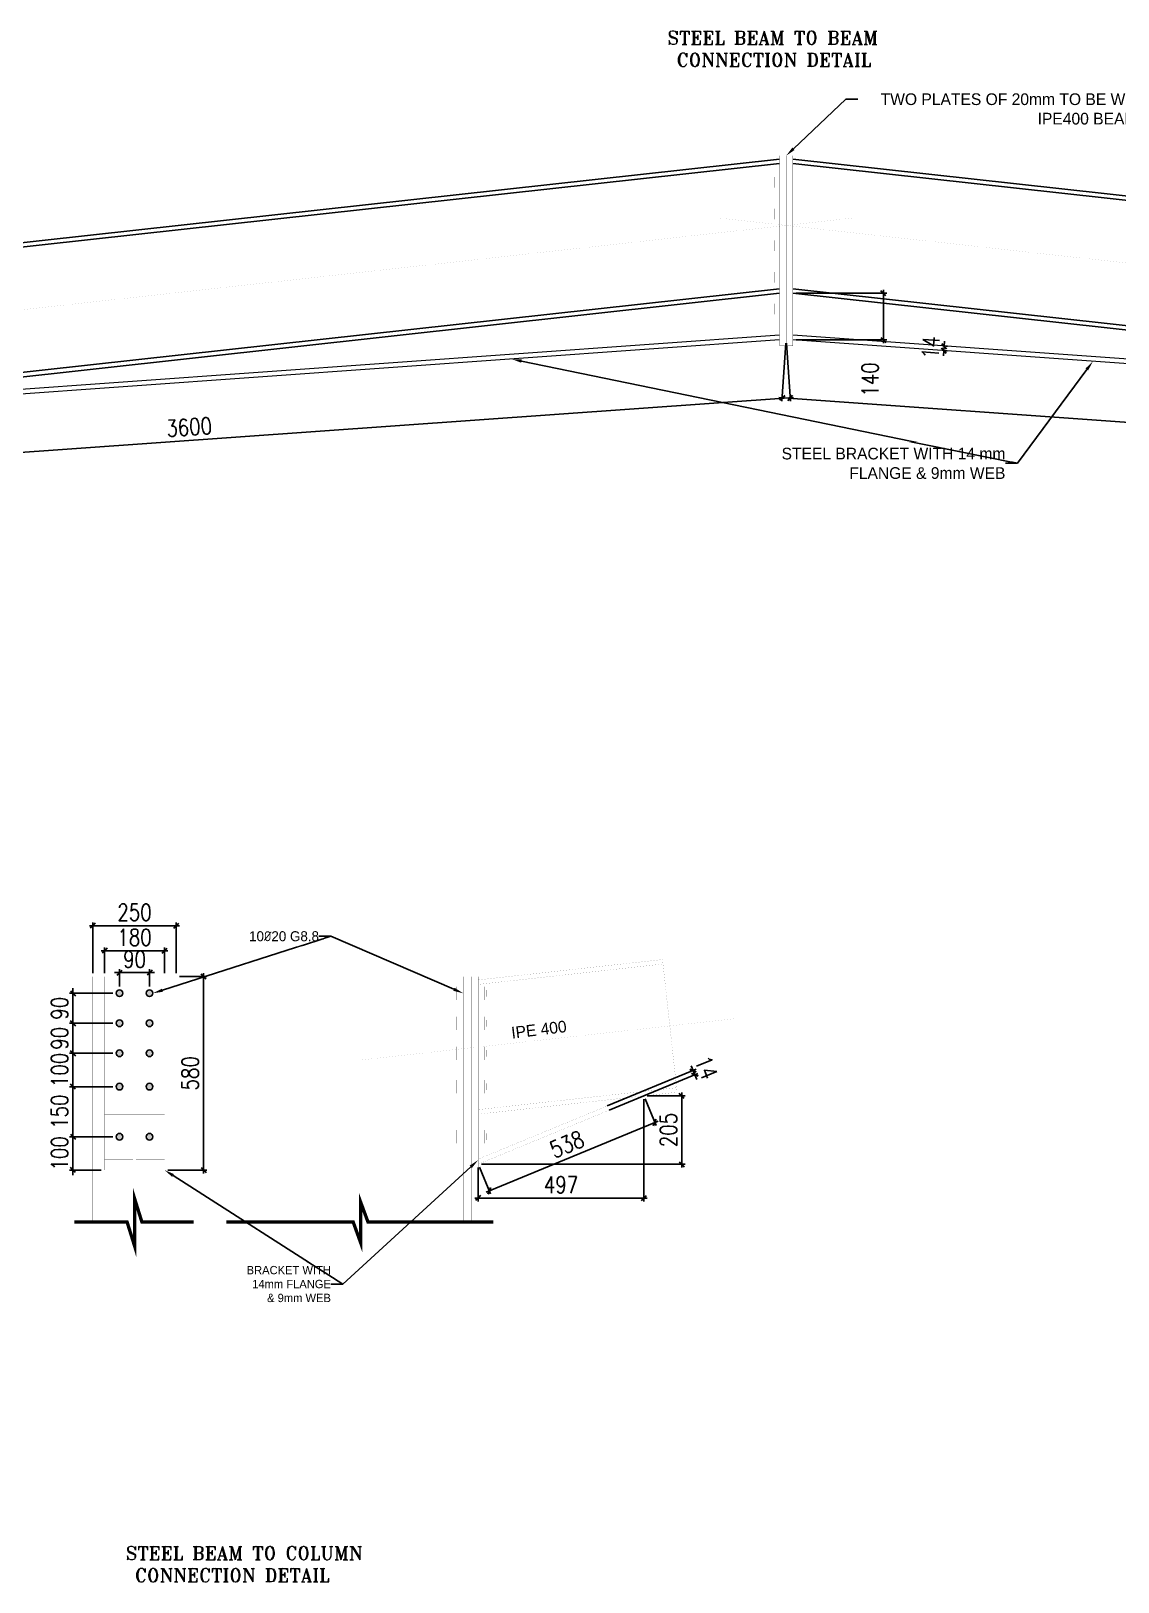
# Model space of a CAD drawing. Header units: millimetres. Extents: x -388065 to 2372687422, y -192755 to 667797.
# Drawn here: x 42857 to 46115, y -21216 to -16566 of the extents above; entities that cross this region are included whole.
import ezdxf
from ezdxf import colors
from ezdxf.entities.mleader import LeaderData, LeaderLine
from ezdxf.enums import TextEntityAlignment as Align
from ezdxf.math import Vec2, Vec3

# ---------------------------------------------------------------- set-up
doc = ezdxf.new("R2010")
doc.units = ezdxf.units.MM
doc.linetypes.add('DASHDOTED', pattern=[110, 50, -25, 10, -25])
for name, color, linetype, lineweight in [('A-FLOR', 192, 'Continuous', 9), ('BEAMS', 6, 'Continuous', 30), ('STR-STEEL_IN_SEC', 6, 'Continuous', 15), ('TEXT', 7, 'Continuous', 13)]:
    doc.layers.add(name, color=color, linetype=linetype, lineweight=lineweight)
doc.styles.add('DIM', font='ROMANS.SHX', dxfattribs={"width": 0.8})
doc.styles.add('ROMANT', font='romant.shx')
doc.dimstyles.new('D100-1-20', dxfattribs={"dimtxt": 50, "dimasz": 15, "dimexe": 10, "dimexo": 10, "dimgap": 15, "dimtad": 1, "dimdec": 0, "dimzin": 13, "dimdsep": 46, "dimtxsty": 'DIM', "dimblk1": 'OBLIQUE', "dimblk2": 'OBLIQUE', "dimsah": 1, "dimcen": 0, "dimdle": 10, "dimclrd": 8, "dimclre": 8, "dimclrt": 6, "dimadec": 0, "dimazin": 0, "dimtfac": 1, "dimtdec": 0, "dimtix": 1, "dimtmove": 2, "dimatfit": 3, "dimldrblk": 'OBLIQUE', "dimfxl": 1, "dimtolj": 1, "dimtzin": 13, "dimarcsym": 0})

# ---------------------------------------------------------------- blocks, each defined once
blk = doc.blocks.new('_OBLIQUE')
at = {"color": 0, "linetype": 'ByBlock'}
blk.add_line((-0.5, -0.5), (0.5, 0.5), dxfattribs=at)
blk = doc.blocks.new('*D401')
at = {"layer": 'BEAMS', "color": 8, "lineweight": -2, "transparency": 16777216}
for p, q in [((45121.2, -17502.4), (45133.5, -17675.9)), ((41524.5, -17921.7), (45142.8, -17665.2)), ((41522.9, -17757.5), (41535.2, -17930.9))]:
    blk.add_line(p, q, dxfattribs=at)
at = {"layer": 'Defpoints', "color": 0, "transparency": 16777216}
for p in [(45120.5, -17492.5), (45132.8, -17665.9), (41522.2, -17747.5)]:
    blk.add_point(p, dxfattribs=at)
at = {"layer": 'BEAMS', "color": 8, "lineweight": -2, "transparency": 16777216, "xscale": 15, "yscale": 15, "zscale": 15}
for p, rotation in [((45132.8, -17665.9), 4.054326710706873), ((41534.5, -17920.9), 184.0543267107069)]:
    blk.add_blockref('_OBLIQUE', p, dxfattribs=dict(at, rotation=rotation))
at = {"layer": 'BEAMS', "color": 6, "transparency": 16777216, "insert": (43330.8, -17753.5), "char_height": 50, "attachment_point": 5, "rotation": 4.0543, "style": 'DIM'}
blk.add_mtext('\\A1;3600', dxfattribs=at)
blk = doc.blocks.new('*D402')
at = {"layer": 'BEAMS', "color": 8, "lineweight": -2, "transparency": 16777216}
for p, q in [((45119.8, -17502.4), (45107.5, -17675.9)), ((48716.4, -17921.7), (45098.2, -17665.2)), ((48718, -17757.5), (48705.7, -17930.9))]:
    blk.add_line(p, q, dxfattribs=at)
at = {"layer": 'Defpoints', "color": 0, "transparency": 16777216}
for p in [(45120.5, -17492.5), (45108.2, -17665.9), (48718.7, -17747.5)]:
    blk.add_point(p, dxfattribs=at)
at = {"layer": 'BEAMS', "color": 8, "lineweight": -2, "transparency": 16777216, "xscale": 15, "yscale": 15, "zscale": 15}
for p, rotation in [((45108.2, -17665.9), 175.9456732893496), ((48706.5, -17920.9), 355.9456732893496)]:
    blk.add_blockref('_OBLIQUE', p, dxfattribs=dict(at, rotation=rotation))
at = {"layer": 'BEAMS', "color": 6, "transparency": 16777216, "insert": (46910.2, -17753.5), "char_height": 50, "attachment_point": 5, "rotation": 355.9457, "style": 'DIM'}
blk.add_mtext('\\A1;3600', dxfattribs=at)
blk = doc.blocks.new('*D436')
at = {"layer": 'BEAMS', "color": 8, "lineweight": -2, "transparency": 16777216}
for p, q in [((44698, -19767.6), (44730.9, -19847.3)), ((44220.9, -20046.8), (44736.3, -19834.3)), ((44201.1, -19972.4), (44233.9, -20052.2))]:
    blk.add_line(p, q, dxfattribs=at)
at = {"layer": 'Defpoints', "color": 0, "transparency": 16777216}
for p in [(44694.2, -19758.3), (44727.1, -19838.1), (44197.2, -19963.2)]:
    blk.add_point(p, dxfattribs=at)
at = {"layer": 'BEAMS', "color": 8, "lineweight": -2, "transparency": 16777216, "xscale": 15, "yscale": 15, "zscale": 15}
for p, rotation in [((44727.1, -19838.1), 22.40261973342093), ((44230.1, -20042.9), 202.4026197334209)]:
    blk.add_blockref('_OBLIQUE', p, dxfattribs=dict(at, rotation=rotation))
at = {"layer": 'BEAMS', "color": 6, "transparency": 16777216, "insert": (44463.4, -19903.5), "char_height": 50, "attachment_point": 5, "rotation": 22.4026, "style": 'DIM'}
blk.add_mtext('\\A1;538', dxfattribs=at)
blk = doc.blocks.new('*D437')
at = {"layer": 'BEAMS', "color": 8, "lineweight": -2, "transparency": 16777216}
for p, q in [((44584.1, -19788.6), (44850.5, -19678.7)), ((44589.4, -19801.5), (44855.9, -19691.7)), ((44841.3, -19682.6), (44835.6, -19668.7)), ((44846.6, -19695.5), (44841.3, -19682.6)), ((44846.6, -19695.5), (44852.4, -19709.4))]:
    blk.add_line(p, q, dxfattribs=at)
at = {"layer": 'Defpoints', "color": 0, "transparency": 16777216}
for p in [(44841.3, -19682.6), (44574.9, -19792.4), (44580.2, -19805.3)]:
    blk.add_point(p, dxfattribs=at)
at = {"layer": 'BEAMS', "color": 8, "lineweight": -2, "transparency": 16777216, "xscale": 15, "yscale": 15, "zscale": 15}
for p, rotation in [((44841.3, -19682.6), 292.402619733421), ((44846.6, -19695.5), 112.402619733421)]:
    blk.add_blockref('_OBLIQUE', p, dxfattribs=dict(at, rotation=rotation))
at = {"layer": 'BEAMS', "color": 6, "transparency": 16777216, "insert": (44881, -19673.8), "char_height": 50, "attachment_point": 5, "rotation": 292.4026, "style": 'DIM'}
blk.add_mtext('\\A1;14', dxfattribs=at)
blk = doc.blocks.new('*D438')
at = {"layer": 'BEAMS', "color": 8, "lineweight": -2, "transparency": 16777216}
for p, q in [((43102.2, -19450.8), (42972.7, -19450.8)), ((42982.7, -19450.8), (42982.7, -19435.8)), ((42982.7, -19450.8), (42982.7, -19540.8)), ((43102.2, -19540.8), (42972.7, -19540.8)), ((42982.7, -19540.8), (42982.7, -19555.8))]:
    blk.add_line(p, q, dxfattribs=at)
at = {"layer": 'Defpoints', "color": 0, "transparency": 16777216}
for p in [(43112.2, -19450.8), (42982.7, -19540.8), (43112.2, -19540.8)]:
    blk.add_point(p, dxfattribs=at)
at = {"layer": 'BEAMS', "color": 8, "lineweight": -2, "transparency": 16777216, "xscale": 15, "yscale": 15, "zscale": 15}
for p, rotation in [((42982.7, -19450.8), 270), ((42982.7, -19540.8), 90)]:
    blk.add_blockref('_OBLIQUE', p, dxfattribs=dict(at, rotation=rotation))
at = {"layer": 'BEAMS', "color": 6, "transparency": 16777216, "insert": (42942.7, -19495.8), "char_height": 50, "attachment_point": 5, "rotation": 90, "style": 'DIM'}
blk.add_mtext('\\A1;90', dxfattribs=at)
blk = doc.blocks.new('*D439')
at = {"layer": 'BEAMS', "color": 8, "lineweight": -2, "transparency": 16777216}
for p, q in [((42982.7, -19540.8), (42982.7, -19525.8)), ((43102.2, -19540.8), (42972.7, -19540.8)), ((42982.7, -19540.8), (42982.7, -19630.8)), ((43102.2, -19630.8), (42972.7, -19630.8)), ((42982.7, -19630.8), (42982.7, -19645.8))]:
    blk.add_line(p, q, dxfattribs=at)
at = {"layer": 'Defpoints', "color": 0, "transparency": 16777216}
for p in [(43112.2, -19540.8), (42982.7, -19630.8), (43112.2, -19630.8)]:
    blk.add_point(p, dxfattribs=at)
at = {"layer": 'BEAMS', "color": 8, "lineweight": -2, "transparency": 16777216, "xscale": 15, "yscale": 15, "zscale": 15}
for p, rotation in [((42982.7, -19540.8), 270), ((42982.7, -19630.8), 90)]:
    blk.add_blockref('_OBLIQUE', p, dxfattribs=dict(at, rotation=rotation))
at = {"layer": 'BEAMS', "color": 6, "transparency": 16777216, "insert": (42942.7, -19585.8), "char_height": 50, "attachment_point": 5, "rotation": 90, "style": 'DIM'}
blk.add_mtext('\\A1;90', dxfattribs=at)
blk = doc.blocks.new('*D440')
at = {"layer": 'BEAMS', "color": 8, "lineweight": -2, "transparency": 16777216}
for p, q in [((42982.7, -19630.8), (42982.7, -19615.8)), ((43102.2, -19630.8), (42972.7, -19630.8)), ((42982.7, -19630.8), (42982.7, -19730.8)), ((43102.2, -19730.8), (42972.7, -19730.8)), ((42982.7, -19730.8), (42982.7, -19745.8))]:
    blk.add_line(p, q, dxfattribs=at)
at = {"layer": 'Defpoints', "color": 0, "transparency": 16777216}
for p in [(43112.2, -19630.8), (42982.7, -19730.8), (43112.2, -19730.8)]:
    blk.add_point(p, dxfattribs=at)
at = {"layer": 'BEAMS', "color": 8, "lineweight": -2, "transparency": 16777216, "xscale": 15, "yscale": 15, "zscale": 15}
for p, rotation in [((42982.7, -19630.8), 270), ((42982.7, -19730.8), 90)]:
    blk.add_blockref('_OBLIQUE', p, dxfattribs=dict(at, rotation=rotation))
at = {"layer": 'BEAMS', "color": 6, "transparency": 16777216, "insert": (42942.7, -19680.8), "char_height": 50, "attachment_point": 5, "rotation": 90, "style": 'DIM'}
blk.add_mtext('\\A1;100', dxfattribs=at)
blk = doc.blocks.new('*D441')
at = {"layer": 'BEAMS', "color": 8, "lineweight": -2, "transparency": 16777216}
for p, q in [((43102.2, -19730.8), (42972.7, -19730.8)), ((42982.7, -19720.8), (42982.7, -19890.8)), ((43102.2, -19880.8), (42972.7, -19880.8))]:
    blk.add_line(p, q, dxfattribs=at)
at = {"layer": 'Defpoints', "color": 0, "transparency": 16777216}
for p in [(43112.2, -19730.8), (42982.7, -19880.8), (43112.2, -19880.8)]:
    blk.add_point(p, dxfattribs=at)
at = {"layer": 'BEAMS', "color": 8, "lineweight": -2, "transparency": 16777216, "xscale": 15, "yscale": 15, "zscale": 15}
for p, rotation in [((42982.7, -19730.8), 90), ((42982.7, -19880.8), 270)]:
    blk.add_blockref('_OBLIQUE', p, dxfattribs=dict(at, rotation=rotation))
at = {"layer": 'BEAMS', "color": 6, "transparency": 16777216, "insert": (42942.7, -19805.8), "char_height": 50, "attachment_point": 5, "rotation": 90, "style": 'DIM'}
blk.add_mtext('\\A1;150', dxfattribs=at)
blk = doc.blocks.new('*D442')
at = {"layer": 'BEAMS', "color": 8, "lineweight": -2, "transparency": 16777216}
for p, q in [((43102.2, -19880.8), (42972.7, -19880.8)), ((42982.7, -19880.8), (42982.7, -19865.8)), ((42982.7, -19880.8), (42982.7, -19980.8)), ((43067.2, -19980.8), (42972.7, -19980.8)), ((42982.7, -19980.8), (42982.7, -19995.8))]:
    blk.add_line(p, q, dxfattribs=at)
at = {"layer": 'Defpoints', "color": 0, "transparency": 16777216}
for p in [(43112.2, -19880.8), (42982.7, -19980.8), (43077.2, -19980.8)]:
    blk.add_point(p, dxfattribs=at)
at = {"layer": 'BEAMS', "color": 8, "lineweight": -2, "transparency": 16777216, "xscale": 15, "yscale": 15, "zscale": 15}
for p, rotation in [((42982.7, -19880.8), 270), ((42982.7, -19980.8), 90)]:
    blk.add_blockref('_OBLIQUE', p, dxfattribs=dict(at, rotation=rotation))
at = {"layer": 'BEAMS', "color": 6, "transparency": 16777216, "insert": (42942.7, -19930.8), "char_height": 50, "attachment_point": 5, "rotation": 90, "style": 'DIM'}
blk.add_mtext('\\A1;100', dxfattribs=at)
blk = doc.blocks.new('*D443')
at = {"layer": 'BEAMS', "color": 8, "lineweight": -2, "transparency": 16777216}
for p, q in [((43302.2, -19400.8), (43384.2, -19400.8)), ((43374.2, -19390.8), (43374.2, -19990.8)), ((43267.2, -19980.8), (43384.2, -19980.8))]:
    blk.add_line(p, q, dxfattribs=at)
at = {"layer": 'Defpoints', "color": 0, "transparency": 16777216}
for p in [(43292.2, -19400.8), (43257.2, -19980.8), (43374.2, -19980.8)]:
    blk.add_point(p, dxfattribs=at)
at = {"layer": 'BEAMS', "color": 8, "lineweight": -2, "transparency": 16777216, "xscale": 15, "yscale": 15, "zscale": 15}
for p, rotation in [((43374.2, -19400.8), 90), ((43374.2, -19980.8), 270)]:
    blk.add_blockref('_OBLIQUE', p, dxfattribs=dict(at, rotation=rotation))
at = {"layer": 'BEAMS', "color": 6, "transparency": 16777216, "insert": (43334.2, -19690.8), "char_height": 50, "attachment_point": 5, "rotation": 90, "style": 'DIM'}
blk.add_mtext('\\A1;580', dxfattribs=at)
blk = doc.blocks.new('*D444')
at = {"layer": 'BEAMS', "color": 8, "lineweight": -2, "transparency": 16777216}
for p, q in [((43122.2, -19430.8), (43122.2, -19378.9)), ((43212.2, -19430.8), (43212.2, -19378.9)), ((43122.2, -19388.9), (43107.2, -19388.9)), ((43122.2, -19388.9), (43212.2, -19388.9)), ((43212.2, -19388.9), (43227.2, -19388.9))]:
    blk.add_line(p, q, dxfattribs=at)
at = {"layer": 'Defpoints', "color": 0, "transparency": 16777216}
for p in [(43212.2, -19388.9), (43122.2, -19440.8), (43212.2, -19440.8)]:
    blk.add_point(p, dxfattribs=at)
at = {"layer": 'BEAMS', "color": 8, "lineweight": -2, "transparency": 16777216, "xscale": 15, "yscale": 15, "zscale": 15}
blk.add_blockref('_OBLIQUE', (43122.2, -19388.9), dxfattribs=at)
at = {"layer": 'BEAMS', "color": 8, "lineweight": -2, "transparency": 16777216, "xscale": 15, "yscale": 15, "zscale": 15, "rotation": 180}
blk.add_blockref('_OBLIQUE', (43212.2, -19388.9), dxfattribs=at)
at = {"layer": 'BEAMS', "color": 6, "transparency": 16777216, "insert": (43167.2, -19348.9), "char_height": 50, "attachment_point": 5, "style": 'DIM'}
blk.add_mtext('\\A1;90', dxfattribs=at)
blk = doc.blocks.new('*D445')
at = {"layer": 'BEAMS', "color": 8, "lineweight": -2, "transparency": 16777216}
for p, q in [((43067.2, -19323.3), (43267.2, -19323.3)), ((43077.2, -19390.8), (43077.2, -19313.3)), ((43257.2, -19390.8), (43257.2, -19313.3))]:
    blk.add_line(p, q, dxfattribs=at)
at = {"layer": 'Defpoints', "color": 0, "transparency": 16777216}
for p in [(43257.2, -19323.3), (43077.2, -19400.8), (43257.2, -19400.8)]:
    blk.add_point(p, dxfattribs=at)
at = {"layer": 'BEAMS', "color": 8, "lineweight": -2, "transparency": 16777216, "xscale": 15, "yscale": 15, "zscale": 15, "rotation": 180}
blk.add_blockref('_OBLIQUE', (43077.2, -19323.3), dxfattribs=at)
at = {"layer": 'BEAMS', "color": 8, "lineweight": -2, "transparency": 16777216, "xscale": 15, "yscale": 15, "zscale": 15}
blk.add_blockref('_OBLIQUE', (43257.2, -19323.3), dxfattribs=at)
at = {"layer": 'BEAMS', "color": 6, "transparency": 16777216, "insert": (43167.2, -19283.3), "char_height": 50, "attachment_point": 5, "style": 'DIM'}
blk.add_mtext('\\A1;180', dxfattribs=at)
blk = doc.blocks.new('*D446')
at = {"layer": 'BEAMS', "color": 8, "lineweight": -2, "transparency": 16777216}
for p, q in [((43042.2, -19390.8), (43042.2, -19238.2)), ((43292.2, -19390.8), (43292.2, -19238.2)), ((43032.2, -19248.2), (43302.2, -19248.2))]:
    blk.add_line(p, q, dxfattribs=at)
at = {"layer": 'Defpoints', "color": 0, "transparency": 16777216}
for p in [(43292.2, -19248.2), (43042.2, -19400.8), (43292.2, -19400.8)]:
    blk.add_point(p, dxfattribs=at)
at = {"layer": 'BEAMS', "color": 8, "lineweight": -2, "transparency": 16777216, "xscale": 15, "yscale": 15, "zscale": 15, "rotation": 180}
blk.add_blockref('_OBLIQUE', (43042.2, -19248.2), dxfattribs=at)
at = {"layer": 'BEAMS', "color": 8, "lineweight": -2, "transparency": 16777216, "xscale": 15, "yscale": 15, "zscale": 15}
blk.add_blockref('_OBLIQUE', (43292.2, -19248.2), dxfattribs=at)
at = {"layer": 'BEAMS', "color": 6, "transparency": 16777216, "insert": (43167.2, -19208.2), "char_height": 50, "attachment_point": 5, "style": 'DIM'}
blk.add_mtext('\\A1;250', dxfattribs=at)
blk = doc.blocks.new('*D482')
at = {"layer": 'BEAMS', "color": 8, "lineweight": -2, "transparency": 16777216}
for p, q in [((44704.2, -19758.3), (44817.6, -19758.3)), ((44807.6, -19973.2), (44807.6, -19748.3)), ((44207.2, -19963.2), (44817.6, -19963.2))]:
    blk.add_line(p, q, dxfattribs=at)
at = {"layer": 'Defpoints', "color": 0, "transparency": 16777216}
for p in [(44694.2, -19758.3), (44807.6, -19758.3), (44197.2, -19963.2)]:
    blk.add_point(p, dxfattribs=at)
at = {"layer": 'BEAMS', "color": 8, "lineweight": -2, "transparency": 16777216, "xscale": 15, "yscale": 15, "zscale": 15}
for p, rotation in [((44807.6, -19758.3), 90), ((44807.6, -19963.2), 270)]:
    blk.add_blockref('_OBLIQUE', p, dxfattribs=dict(at, rotation=rotation))
at = {"layer": 'BEAMS', "color": 6, "transparency": 16777216, "insert": (44767.6, -19860.8), "char_height": 50, "attachment_point": 5, "rotation": 90, "style": 'DIM'}
blk.add_mtext('\\A1;205', dxfattribs=at)
blk = doc.blocks.new('*D483')
at = {"layer": 'BEAMS', "color": 8, "lineweight": -2, "transparency": 16777216}
for p, q in [((44694.2, -19768.3), (44694.2, -20074.9)), ((44197.2, -19973.2), (44197.2, -20074.9)), ((44704.2, -20064.9), (44187.2, -20064.9))]:
    blk.add_line(p, q, dxfattribs=at)
at = {"layer": 'Defpoints', "color": 0, "transparency": 16777216}
for p in [(44694.2, -19758.3), (44197.2, -19963.2), (44197.2, -20064.9)]:
    blk.add_point(p, dxfattribs=at)
at = {"layer": 'BEAMS', "color": 8, "lineweight": -2, "transparency": 16777216, "xscale": 15, "yscale": 15, "zscale": 15, "rotation": 180}
blk.add_blockref('_OBLIQUE', (44197.2, -20064.9), dxfattribs=at)
at = {"layer": 'BEAMS', "color": 8, "lineweight": -2, "transparency": 16777216, "xscale": 15, "yscale": 15, "zscale": 15}
blk.add_blockref('_OBLIQUE', (44694.2, -20064.9), dxfattribs=at)
at = {"layer": 'BEAMS', "color": 6, "transparency": 16777216, "insert": (44445.7, -20024.9), "char_height": 50, "attachment_point": 5, "style": 'DIM'}
blk.add_mtext('\\A1;497', dxfattribs=at)
blk = doc.blocks.new('*D484')
at = {"layer": 'BEAMS', "color": 8, "lineweight": -2, "transparency": 16777216}
for p, q in [((45150.5, -17352.5), (45421.8, -17352.5)), ((45411.8, -17342.5), (45411.8, -17502.5)), ((45150.5, -17492.5), (45421.8, -17492.5))]:
    blk.add_line(p, q, dxfattribs=at)
at = {"layer": 'Defpoints', "color": 0, "transparency": 16777216}
for p in [(45140.5, -17352.5), (45140.5, -17492.5), (45411.8, -17492.5)]:
    blk.add_point(p, dxfattribs=at)
at = {"layer": 'BEAMS', "color": 8, "lineweight": -2, "transparency": 16777216, "xscale": 15, "yscale": 15, "zscale": 15}
for p, rotation in [((45411.8, -17352.5), 90), ((45411.8, -17492.5), 270)]:
    blk.add_blockref('_OBLIQUE', p, dxfattribs=dict(at, rotation=rotation))
at = {"layer": 'BEAMS', "color": 6, "transparency": 16777216, "insert": (45371.8, -17610.9), "char_height": 50, "attachment_point": 5, "rotation": 90, "style": 'DIM'}
blk.add_mtext('\\A1;140', dxfattribs=at)
blk = doc.blocks.new('*D485')
at = {"layer": 'BEAMS', "color": 8, "lineweight": -2, "transparency": 16777216}
for p, q in [((45593.2, -17524.7), (45592.1, -17539.7)), ((45594.2, -17510.8), (45593.2, -17524.7)), ((45594.2, -17510.8), (45595.2, -17495.8)), ((45599.5, -17525.2), (45603.2, -17525.4)), ((45600.5, -17511.2), (45604.1, -17511.5))]:
    blk.add_line(p, q, dxfattribs=at)
at = {"layer": 'Defpoints', "color": 0, "transparency": 16777216}
for p in [(45589.5, -17524.5), (45590.5, -17510.5), (45593.2, -17524.7)]:
    blk.add_point(p, dxfattribs=at)
at = {"layer": 'BEAMS', "color": 8, "lineweight": -2, "transparency": 16777216, "xscale": 15, "yscale": 15, "zscale": 15}
for p, rotation in [((45593.2, -17524.7), 85.92308860301321), ((45594.2, -17510.8), 265.9230886030132)]:
    blk.add_blockref('_OBLIQUE', p, dxfattribs=dict(at, rotation=rotation))
at = {"layer": 'BEAMS', "color": 6, "transparency": 16777216, "insert": (45553.8, -17514.9), "char_height": 50, "attachment_point": 5, "rotation": 85.9231, "style": 'DIM'}
blk.add_mtext('\\A1;14', dxfattribs=at)

msp = doc.modelspace()

# ---------------------------------------------------------------- hatches: boundary and pattern name
at = {"layer": 'A-FLOR'}
h = msp.add_hatch(color=7, dxfattribs=at)
h.dxf.hatch_style = 1
h.paths.add_polyline_path([(43132.2414, -19450.7616, 1), (43112.2414, -19450.7616, 1)])
h.paths.add_polyline_path([(43202.2414, -19450.7616, 1), (43222.2414, -19450.7616, 1)])
h.paths.add_polyline_path([(43202.2414, -19540.7616, 1), (43222.2414, -19540.7616, 1)])
h.paths.add_polyline_path([(43132.2414, -19540.7616, 1), (43112.2414, -19540.7616, 1)])
h.paths.add_polyline_path([(43132.2414, -19630.7616, 1), (43112.2414, -19630.7616, 1)])
h.paths.add_polyline_path([(43202.2414, -19630.7616, 1), (43222.2414, -19630.7616, 1)])
h.paths.add_polyline_path([(43222.2414, -19730.7616, 1), (43202.2414, -19730.7616, 1)])
h.paths.add_polyline_path([(43132.2414, -19730.7616, 1), (43112.2414, -19730.7616, 1)])
h.paths.add_polyline_path([(43202.2414, -19880.7616, 1), (43222.2414, -19880.7616, 1)])
h.paths.add_polyline_path([(43112.2414, -19880.7616, 1), (43132.2414, -19880.7616, 1)])

# ---------------------------------------------------------------- linework, layer by layer
at = {"color": 242, "true_color": 0xcd2027}
for p, q in [((45100.4878, -16950.0307), (41422.8322, -17356.0477)), ((45100.4878, -16963.6127), (41424.3137, -17369.4661)), ((45140.4878, -16950.0307), (48818.1433, -17356.0477)), ((45140.4878, -16963.6127), (48816.6619, -17369.4661)), ((45100.4878, -17338.879), (41465.2446, -17740.2136)), ((45140.4878, -17338.879), (48775.731, -17740.2136)), ((45100.4878, -17352.461), (41466.726, -17753.632)), ((45140.4878, -17352.461), (48774.2496, -17753.632))]:
    msp.add_line(p, q, dxfattribs=at)
at = {"color": 255, "const_width": 0.2}
for points in [[(45100.4878, -16940.0307), (45120.4878, -16940.0307)], [(45100.4878, -16940.0307), (45100.4878, -17510.0307)], [(45100.4878, -16963.6127), (45100.4878, -16950.0307)], [(45100.4878, -17338.879), (45100.4878, -16963.6127)], [(45120.4878, -16940.0307), (45120.4878, -17510.0307)], [(45120.4878, -16940.0307), (45140.4878, -16940.0307)], [(45120.4878, -16940.0307), (45120.4878, -17510.0307)], [(45140.4878, -16940.0307), (45140.4878, -17510.0307)], [(45140.4878, -16950.0307), (45140.4878, -16963.6127)], [(45140.4878, -16963.6127), (45140.4878, -17338.879)], [(45100.4878, -17352.461), (45100.4878, -17338.879)], [(45140.4878, -17338.879), (45140.4878, -17352.461)], [(45100.4878, -17352.461), (45100.4878, -17352.461)], [(45100.4878, -17352.461), (45100.4878, -17352.461)], [(45120.4878, -17510.0307), (45100.4878, -17510.0307)], [(45140.4878, -17510.0307), (45120.4878, -17510.0307)], [(44197.2414, -19410.7616), (44749.7242, -19349.767)], [(44197.2414, -19424.3437), (44751.2056, -19363.1854)], [(43042.2414, -19400.7616), (43042.2414, -20136.4432)], [(43159.7414, -19400.7616), (43042.2414, -19400.7616)], [(43077.2414, -19400.7616), (43077.2414, -19980.7616)], [(43077.2414, -19400.7616), (43257.2414, -19400.7616)], [(43077.2414, -19424.3437), (43077.2414, -19410.7616)], [(43077.2414, -19410.7616), (43257.2414, -19410.7616)], [(43162.9414, -19424.3437), (43077.2414, -19424.3437)], [(43077.2414, -19424.3437), (43077.2414, -19424.3437)], [(43159.7414, -19400.7616), (43159.7414, -20184.0273)], [(43174.7414, -19400.7616), (43159.7414, -19400.7616)], [(43162.9414, -19799.6099), (43162.9414, -19424.3437)], [(43162.9414, -19424.3437), (43162.9414, -19424.3437)], [(43257.2414, -19424.3437), (43171.5414, -19424.3437)], [(43171.5414, -19424.3437), (43171.5414, -19424.3437)], [(43171.5414, -19424.3437), (43171.5414, -19799.6099)], [(43174.7414, -19400.7616), (43174.7414, -20089.8316)], [(43292.2414, -19400.7616), (43174.7414, -19400.7616)], [(43257.2414, -19980.7616), (43257.2414, -19400.7616)], [(43257.2414, -19410.7616), (43257.2414, -19424.3437)], [(43257.2414, -19410.7616), (43257.2414, -19410.7616)], [(43257.2414, -19424.3437), (43257.2414, -19424.3437)], [(43292.2414, -19400.7616), (43292.2414, -20136.4432)], [(43517.2414, -19400.7616), (43517.2414, -20136.2154)], [(43542.2414, -19400.7616), (43517.2414, -19400.7616)], [(43542.2414, -19400.7616), (43542.2414, -20136.2154)], [(44152.2414, -19400.7616), (43542.2414, -19400.7616)], [(44152.2414, -19400.7616), (44152.2414, -20136.2154)], [(44177.2414, -19400.7616), (44152.2414, -19400.7616)], [(44177.2414, -19400.7616), (44197.2414, -19400.7616)], [(44177.2414, -19400.7616), (44177.2414, -19980.7616)], [(44177.2414, -19400.7616), (44177.2414, -20136.2154)], [(44197.2414, -19400.7616), (44197.2414, -19980.7616)], [(44197.2414, -19410.7616), (44197.2414, -19424.3437)], [(44197.2414, -19424.3437), (44197.2414, -19799.6099)], [(44197.2414, -19799.6099), (44792.1365, -19733.9329)], [(44197.2414, -19813.1919), (44793.6179, -19747.3513)], [(44694.2219, -19758.3248), (44197.2414, -19963.1919)], [(44694.2219, -19758.3248), (44197.2414, -19963.1919)], [(43077.2414, -19813.1919), (43077.2414, -19799.6099)], [(43077.2414, -19799.6099), (43077.2414, -19799.6099)], [(43077.2414, -19799.6099), (43162.9414, -19799.6099)], [(43162.9414, -19799.6099), (43162.9414, -19799.6099)], [(43171.5414, -19799.6099), (43171.5414, -19799.6099)], [(43171.5414, -19799.6099), (43257.2414, -19799.6099)], [(43257.2414, -19799.6099), (43257.2414, -19799.6099)], [(43257.2414, -19799.6099), (43257.2414, -19813.1919)], [(44644.0505, -19763.8637), (44197.2414, -19948.0491)], [(44644.0505, -19763.8637), (44197.2414, -19948.0491)], [(44644.0505, -19763.8637), (44197.2414, -19948.0491)], [(44644.0505, -19763.8637), (44197.2414, -19948.0491)], [(44197.2414, -19799.6099), (44197.2414, -19813.1919)], [(43257.2414, -19813.1919), (43077.2414, -19813.1919)], [(43162.7414, -19948.0491), (43162.7414, -19813.1919)], [(43162.7414, -19813.1919), (43171.7414, -19813.1919)], [(43171.7414, -19813.1919), (43171.7414, -19948.0491)], [(44197.2414, -19813.1919), (44197.2414, -19813.1919)], [(44197.2414, -19813.1919), (44197.2414, -19813.1919)], [(43077.2414, -19963.1919), (43077.2414, -19948.0491)], [(43077.2414, -19948.0491), (43162.7414, -19948.0491)], [(43257.2414, -19980.7616), (43077.2414, -19980.7616)], [(43171.7414, -19948.0491), (43257.2414, -19948.0491)], [(43257.2414, -19948.0491), (43257.2414, -19963.1919)], [(44197.2414, -19980.7616), (44177.2414, -19980.7616)]]:
    msp.add_lwpolyline(points, dxfattribs=at)
at = {"color": 50, "const_width": 0.1}
for points in [[(45084.4878, -17004.0307), (45084.4878, -17036.0307)], [(45084.4878, -17004.0307), (45100.4878, -17004.0307)], [(45100.4878, -17004.0307), (45100.4878, -17036.0307)], [(45100.4878, -17012.0307), (45140.4878, -17012.0307)], [(45140.4878, -17036.0307), (45140.4878, -17004.0307)], [(45156.4878, -17004.0307), (45140.4878, -17004.0307)], [(45156.4878, -17036.0307), (45156.4878, -17004.0307)], [(45159.6878, -17012.0307), (45156.4878, -17012.0307)], [(45159.6878, -17028.0307), (45159.6878, -17012.0307)], [(45084.4878, -17036.0307), (45100.4878, -17036.0307)], [(45100.4878, -17028.0307), (45140.4878, -17028.0307)], [(45156.4878, -17036.0307), (45140.4878, -17036.0307)], [(45159.6878, -17028.0307), (45156.4878, -17028.0307)], [(45084.4878, -17099.0307), (45084.4878, -17131.0307)], [(45084.4878, -17099.0307), (45100.4878, -17099.0307)], [(45100.4878, -17099.0307), (45100.4878, -17131.0307)], [(45100.4878, -17107.0307), (45140.4878, -17107.0307)], [(45140.4878, -17131.0307), (45140.4878, -17099.0307)], [(45156.4878, -17099.0307), (45140.4878, -17099.0307)], [(45156.4878, -17131.0307), (45156.4878, -17099.0307)], [(45159.6878, -17107.0307), (45156.4878, -17107.0307)], [(45159.6878, -17123.0307), (45159.6878, -17107.0307)], [(45084.4878, -17131.0307), (45100.4878, -17131.0307)], [(45100.4878, -17123.0307), (45140.4878, -17123.0307)], [(45156.4878, -17131.0307), (45140.4878, -17131.0307)], [(45159.6878, -17123.0307), (45156.4878, -17123.0307)], [(45084.4878, -17194.0307), (45084.4878, -17226.0307)], [(45084.4878, -17194.0307), (45100.4878, -17194.0307)], [(45100.4878, -17194.0307), (45100.4878, -17226.0307)], [(45140.4878, -17226.0307), (45140.4878, -17194.0307)], [(45156.4878, -17194.0307), (45140.4878, -17194.0307)], [(45156.4878, -17226.0307), (45156.4878, -17194.0307)], [(45084.4878, -17226.0307), (45100.4878, -17226.0307)], [(45100.4878, -17202.0307), (45140.4878, -17202.0307)], [(45100.4878, -17218.0307), (45140.4878, -17218.0307)], [(45156.4878, -17226.0307), (45140.4878, -17226.0307)], [(45159.6878, -17202.0307), (45156.4878, -17202.0307)], [(45159.6878, -17218.0307), (45156.4878, -17218.0307)], [(45159.6878, -17218.0307), (45159.6878, -17202.0307)], [(45084.4878, -17289.0307), (45084.4878, -17321.0307)], [(45084.4878, -17289.0307), (45100.4878, -17289.0307)], [(45100.4878, -17289.0307), (45100.4878, -17321.0307)], [(45140.4878, -17321.0307), (45140.4878, -17289.0307)], [(45156.4878, -17289.0307), (45140.4878, -17289.0307)], [(45156.4878, -17321.0307), (45156.4878, -17289.0307)], [(45084.4878, -17321.0307), (45100.4878, -17321.0307)], [(45100.4878, -17297.0307), (45140.4878, -17297.0307)], [(45100.4878, -17313.0307), (45140.4878, -17313.0307)], [(45156.4878, -17321.0307), (45140.4878, -17321.0307)], [(45159.6878, -17297.0307), (45156.4878, -17297.0307)], [(45159.6878, -17313.0307), (45156.4878, -17313.0307)], [(45159.6878, -17313.0307), (45159.6878, -17297.0307)], [(45084.4878, -17384.0307), (45084.4878, -17416.0307)], [(45084.4878, -17384.0307), (45100.4878, -17384.0307)], [(45100.4878, -17384.0307), (45100.4878, -17416.0307)], [(45140.4878, -17416.0307), (45140.4878, -17384.0307)], [(45156.4878, -17384.0307), (45140.4878, -17384.0307)], [(45156.4878, -17416.0307), (45156.4878, -17384.0307)], [(45084.4878, -17416.0307), (45100.4878, -17416.0307)], [(45100.4878, -17392.0307), (45140.4878, -17392.0307)], [(45100.4878, -17408.0307), (45140.4878, -17408.0307)], [(45156.4878, -17416.0307), (45140.4878, -17416.0307)], [(45159.6878, -17392.0307), (45156.4878, -17392.0307)], [(45159.6878, -17408.0307), (45156.4878, -17408.0307)], [(45159.6878, -17408.0307), (45159.6878, -17392.0307)], [(44132.2414, -19430.7616), (44132.2414, -19470.7616)], [(44132.2414, -19430.7616), (44152.2414, -19430.7616)], [(44152.2414, -19430.7616), (44152.2414, -19470.7616)], [(44197.2414, -19470.7616), (44197.2414, -19430.7616)], [(44217.2414, -19430.7616), (44197.2414, -19430.7616)], [(44217.2414, -19470.7616), (44217.2414, -19430.7616)], [(44132.2414, -19470.7616), (44152.2414, -19470.7616)], [(44152.2414, -19440.7616), (44197.2414, -19440.7616)], [(44152.2414, -19460.7616), (44197.2414, -19460.7616)], [(44217.2414, -19470.7616), (44197.2414, -19470.7616)], [(44221.2414, -19440.7616), (44217.2414, -19440.7616)], [(44221.2414, -19460.7616), (44217.2414, -19460.7616)], [(44221.2414, -19460.7616), (44221.2414, -19440.7616)], [(44132.2414, -19520.7616), (44132.2414, -19560.7616)], [(44132.2414, -19520.7616), (44152.2414, -19520.7616)], [(44152.2414, -19520.7616), (44152.2414, -19560.7616)], [(44197.2414, -19560.7616), (44197.2414, -19520.7616)], [(44217.2414, -19520.7616), (44197.2414, -19520.7616)], [(44217.2414, -19560.7616), (44217.2414, -19520.7616)], [(44132.2414, -19560.7616), (44152.2414, -19560.7616)], [(44152.2414, -19530.7616), (44197.2414, -19530.7616)], [(44152.2414, -19550.7616), (44197.2414, -19550.7616)], [(44217.2414, -19560.7616), (44197.2414, -19560.7616)], [(44221.2414, -19530.7616), (44217.2414, -19530.7616)], [(44221.2414, -19550.7616), (44217.2414, -19550.7616)], [(44221.2414, -19550.7616), (44221.2414, -19530.7616)], [(44132.2414, -19610.7616), (44132.2414, -19650.7616)], [(44132.2414, -19610.7616), (44152.2414, -19610.7616)], [(44152.2414, -19610.7616), (44152.2414, -19650.7616)], [(44197.2414, -19650.7616), (44197.2414, -19610.7616)], [(44217.2414, -19610.7616), (44197.2414, -19610.7616)], [(44217.2414, -19650.7616), (44217.2414, -19610.7616)], [(44132.2414, -19650.7616), (44152.2414, -19650.7616)], [(44152.2414, -19620.7616), (44197.2414, -19620.7616)], [(44152.2414, -19640.7616), (44197.2414, -19640.7616)], [(44217.2414, -19650.7616), (44197.2414, -19650.7616)], [(44221.2414, -19620.7616), (44217.2414, -19620.7616)], [(44221.2414, -19640.7616), (44217.2414, -19640.7616)], [(44221.2414, -19640.7616), (44221.2414, -19620.7616)], [(44132.2414, -19710.7616), (44132.2414, -19750.7616)], [(44132.2414, -19710.7616), (44152.2414, -19710.7616)], [(44152.2414, -19710.7616), (44152.2414, -19750.7616)], [(44197.2414, -19750.7616), (44197.2414, -19710.7616)], [(44217.2414, -19710.7616), (44197.2414, -19710.7616)], [(44217.2414, -19750.7616), (44217.2414, -19710.7616)], [(44132.2414, -19750.7616), (44152.2414, -19750.7616)], [(44152.2414, -19720.7616), (44197.2414, -19720.7616)], [(44152.2414, -19740.7616), (44197.2414, -19740.7616)], [(44217.2414, -19750.7616), (44197.2414, -19750.7616)], [(44221.2414, -19720.7616), (44217.2414, -19720.7616)], [(44221.2414, -19740.7616), (44217.2414, -19740.7616)], [(44221.2414, -19740.7616), (44221.2414, -19720.7616)], [(44132.2414, -19860.7616), (44132.2414, -19900.7616)], [(44132.2414, -19860.7616), (44152.2414, -19860.7616)], [(44152.2414, -19860.7616), (44152.2414, -19900.7616)], [(44152.2414, -19870.7616), (44197.2414, -19870.7616)], [(44152.2414, -19890.7616), (44197.2414, -19890.7616)], [(44197.2414, -19900.7616), (44197.2414, -19860.7616)], [(44217.2414, -19860.7616), (44197.2414, -19860.7616)], [(44217.2414, -19900.7616), (44217.2414, -19860.7616)], [(44221.2414, -19870.7616), (44217.2414, -19870.7616)], [(44221.2414, -19890.7616), (44217.2414, -19890.7616)], [(44221.2414, -19890.7616), (44221.2414, -19870.7616)], [(44132.2414, -19900.7616), (44152.2414, -19900.7616)], [(44217.2414, -19900.7616), (44197.2414, -19900.7616)]]:
    msp.add_lwpolyline(points, dxfattribs=at)
at = {"color": 50, "linetype": 'DASHDOTED', "const_width": 0.1}
for points in [[(45068.4878, -17020.0307), (45172.4878, -17020.0307)], [(45068.4878, -17115.0307), (45172.4878, -17115.0307)], [(45068.4878, -17210.0307), (45172.4878, -17210.0307)], [(45068.4878, -17305.0307), (45172.4878, -17305.0307)], [(45068.4878, -17400.0307), (45172.4878, -17400.0307)], [(44112.2414, -19450.7616), (44237.2414, -19450.7616)], [(44112.2414, -19540.7616), (44237.2414, -19540.7616)], [(44112.2414, -19630.7616), (44237.2414, -19630.7616)], [(44112.2414, -19730.7616), (44237.2414, -19730.7616)], [(44112.2414, -19880.7616), (44237.2414, -19880.7616)]]:
    msp.add_lwpolyline(points, dxfattribs=at)
at = {"color": 255, "linetype": 'DASHDOTED', "ltscale": 0.005, "const_width": 0.1}
for points in [[(45321.2268, -17126.876), (41245.9869, -17576.7867)], [(44919.7487, -17126.876), (48994.9886, -17576.7867)], [(43847.2414, -20293.6792), (43847.2414, -19295.5073)], [(43847.2414, -19650.6171), (44970.4633, -19526.6123)]]:
    msp.add_lwpolyline(points, dxfattribs=at)
at = {"color": 255, "linetype": 'DASHDOTED', "const_width": 0.2}
for points in [[(44749.7242, -19349.767), (44751.2056, -19363.1854)], [(44751.2056, -19363.1854), (44792.1365, -19733.9329)], [(44792.1365, -19733.9329), (44793.6179, -19747.3513)]]:
    msp.add_lwpolyline(points, dxfattribs=at)
at = {"color": 4, "const_width": 10}
for points in [[(42986.7218, -20136.4432), (43073.1629, -20136.4432), (43144.834, -20136.2656), (43167.1629, -20207.8051), (43167.1629, -20065.5368), (43189.2259, -20136.2656), (43261.1629, -20136.4432), (43344.7351, -20136.4432)], [(43442.4458, -20136.2154), (43647.6888, -20136.2154), (43822.4358, -20136.0378), (43844.7647, -20198.079), (43844.7647, -20076.255), (43866.8277, -20136.0378), (44047.3603, -20136.2154), (44242.9869, -20136.2154)]]:
    msp.add_lwpolyline(points, dxfattribs=at)
at = {"color": 50}
for centre in [(43122.2414, -19450.7616), (43212.2414, -19450.7616), (43122.2414, -19540.7616), (43212.2414, -19540.7616), (43122.2414, -19630.7616), (43212.2414, -19630.7616), (43122.2414, -19730.7616), (43212.2414, -19730.7616), (43122.2414, -19880.7616), (43212.2414, -19880.7616)]:
    msp.add_circle(centre, 10, dxfattribs=at)
at = {"layer": 'STR-STEEL_IN_SEC'}
for p, q in [((45100.4878, -17478.4255), (41880.962, -17707.8999)), ((45100.4878, -17478.4255), (41880.962, -17707.8999)), ((45100.4878, -17478.4255), (41880.962, -17707.8999)), ((45100.4878, -17478.4255), (41880.962, -17707.8999)), ((48360.0135, -17707.8999), (45140.4878, -17478.4255)), ((48360.0135, -17707.8999), (45140.4878, -17478.4255)), ((48360.0135, -17707.8999), (45140.4878, -17478.4255)), ((48360.0135, -17707.8999), (45140.4878, -17478.4255)), ((45100.4878, -17492.461), (41522.2283, -17747.5045)), ((45100.4878, -17492.461), (41522.2283, -17747.5045)), ((48718.7472, -17747.5045), (45140.4878, -17492.461)), ((48718.7472, -17747.5045), (45140.4878, -17492.461))]:
    msp.add_line(p, q, dxfattribs=at)

# ---------------------------------------------------------------- texts
at = {"color": 255, "linetype": 'DASHDOTED'}
msp.add_text('IPE 400', height=35, rotation=6.9722238, dxfattribs=at).set_placement((44379.2919, -19559.4617), align=Align.MIDDLE_CENTER)
at = {"layer": 'TEXT', "color": 7, "char_height": 40, "width": 2612.168363, "attachment_point": 1, "style": 'ROMANT'}
for s, insert in [('STEEL BEAM TO BEAM\\P CONNECTION DETAIL', (44764.6054, -16566.3558)), ('STEEL BEAM TO COLUMN\\P CONNECTION DETAIL', (43140.9918, -21108.8504))]:
    msp.add_mtext(s, dxfattribs=dict(at, insert=insert))

# ---------------------------------------------------------------- dimensions: what is measured, and where the dimension line sits
at = {"layer": 'BEAMS'}
dim = msp.add_linear_dim(base=(45411.8473, -17492.461), p1=(45140.4878, -17352.461), p2=(45140.4878, -17492.461), angle=90, dimstyle='D100-1-20', dxfattribs=at)
dim.commit()
dim.dimension.update_dxf_attribs({"geometry": '*D484', "text_midpoint": (45371.8473, -17610.8911), "dimtype": 160})
for p1, distance, picture, middle in [((41522.2283, -17747.5045), -173.8786, '*D401', (43330.8236, -17753.5264)), ((48718.7472, -17747.5045), 173.8786, '*D402', (46910.152, -17753.5264))]:
    dim = msp.add_aligned_dim(p1=p1, p2=(45120.4878, -17492.461), distance=distance, text='3600', dimstyle='D100-1-20', dxfattribs=at)
    dim.commit()
    dim.dimension.update_dxf_attribs({"geometry": picture, "text_midpoint": middle})
for base, p1, p2, picture, middle in [((43292.2414, -19248.1521), (43042.2414, -19400.7616), (43292.2414, -19400.7616), '*D446', (43167.2414, -19208.1521)), ((43257.2414, -19323.3356), (43077.2414, -19400.7616), (43257.2414, -19400.7616), '*D445', (43167.2414, -19283.3356)), ((43212.2414, -19388.9126), (43122.2414, -19440.7616), (43212.2414, -19440.7616), '*D444', (43167.2414, -19348.9126))]:
    dim = msp.add_linear_dim(base=base, p1=p1, p2=p2, dimstyle='D100-1-20', dxfattribs=at)
    dim.commit()
    dim.dimension.update_dxf_attribs({"geometry": picture, "text_midpoint": middle})
for base, p1, p2, picture, middle in [((43374.1546, -19980.7616), (43292.2414, -19400.7616), (43257.2414, -19980.7616), '*D443', (43334.1546, -19690.7616)), ((42982.6646, -19540.7616), (43112.2414, -19450.7616), (43112.2414, -19540.7616), '*D438', (42942.6646, -19495.7616)), ((42982.6646, -19630.7616), (43112.2414, -19540.7616), (43112.2414, -19630.7616), '*D439', (42942.6646, -19585.7616)), ((42982.6646, -19730.7616), (43112.2414, -19630.7616), (43112.2414, -19730.7616), '*D440', (42942.6646, -19680.7616)), ((42982.6646, -19880.7616), (43112.2414, -19730.7616), (43112.2414, -19880.7616), '*D441', (42942.6646, -19805.7616)), ((42982.6646, -19980.7616), (43112.2414, -19880.7616), (43077.2414, -19980.7616), '*D442', (42942.6646, -19930.7616))]:
    dim = msp.add_linear_dim(base=base, p1=p1, p2=p2, angle=90, dimstyle='D100-1-20', dxfattribs=at)
    dim.commit()
    dim.dimension.update_dxf_attribs({"geometry": picture, "text_midpoint": middle})
for p1, p2, distance, picture, middle in [((44580.19, -19805.3314), (44574.8544, -19792.388), -288.1996, '*D437', (44880.9521, -19673.7787)), ((44197.2414, -19963.1919), (44694.2219, -19758.3248), -86.2597, '*D436', (44463.3618, -19903.5268))]:
    dim = msp.add_aligned_dim(p1=p1, p2=p2, distance=distance, dimstyle='D100-1-20', dxfattribs=at)
    dim.commit()
    dim.dimension.update_dxf_attribs({"geometry": picture, "text_midpoint": middle})

# ---------------------------------------------------------------- next in the draw order: leaders
at = {"color": 3, "lineweight": 25}
ml = msp.add_multileader_mtext('Standard', dxfattribs=at)
ml.set_content('TWO PLATES OF 20mm TO BE WELDED WITH IPE400 BEAM SECTIONS  ', color=3)
ml.set_leader_properties()
ml.build(insert=Vec2(0, 0))
ml.multileader.update_dxf_attribs({"text_right_attachment_type": 2, "dogleg_length": 35.7023, "arrow_head_size": 30})
ctx = ml.context
ctx.base_point, ctx.char_height, ctx.arrow_head_size, ctx.landing_gap_size, ctx.plane_origin = Vec3(45334.7505, -16770.7077), 35, 30, 0.0135, Vec3(44420.9213, -16635.9572)
ctx.right_attachment, ctx.text_align_type = 2, 2
notes = []
notes.append((ctx, [(0, (1, 1, 0), (45299.0482, -16770.7077), (1, 0), 35.7023, [(1, [(45120.4878, -16940.0307)], 0, [])])]))
ctx.mtext.insert, ctx.mtext.width, ctx.mtext.alignment, ctx.mtext.flow_direction = Vec3(46425.5974, -16753.2077), 1091.712657, 3, 5
ctx.mtext.has_bg_fill, ctx.mtext.bg_color, ctx.mtext.bg_scale_factor, ctx.mtext.bg_transparency, ctx.mtext.use_window_bg_color = 1, -1027028792, 1.5, 0, 1
ml = msp.add_multileader_mtext('Standard', dxfattribs=at)
ml.set_content('STEEL BRACKET WITH 14 mm\\P FLANGE & 9mm WEB ', color=3)
ml.set_leader_properties()
ml.build(insert=Vec2(0, 0))
ml.multileader.update_dxf_attribs({"text_right_attachment_type": 2, "dogleg_length": 35.7023, "arrow_head_size": 30})
ctx = ml.context
ctx.base_point, ctx.char_height, ctx.arrow_head_size, ctx.landing_gap_size, ctx.plane_origin = Vec3(44960.9523, -17833.0592), 35, 30, 0.0135, Vec3(43597.9563, -17245.6195)
ctx.right_attachment, ctx.text_align_type = 2, 2
notes.append((ctx, [(1, (1, 1, 0), (45813.3483, -17862.2258), (-1, 0), 35.7023, [(1, [(44297.5228, -17549.693)], 0, []), (0, [(46039.6218, -17556.5475)], 0, [])])]))
ctx.mtext.insert, ctx.mtext.width, ctx.mtext.alignment, ctx.mtext.flow_direction = Vec3(45777.6324, -17815.5592), 1020.481762, 3, 5
ctx.mtext.has_bg_fill, ctx.mtext.bg_color, ctx.mtext.bg_scale_factor, ctx.mtext.bg_transparency, ctx.mtext.use_window_bg_color = 1, -1027028792, 1.5, 0, 1
ml = msp.add_multileader_mtext('Standard', dxfattribs=at)
ml.set_content('10{\\A1;\\Fdim|c0;\\C7;%%C}20 G8.8', color=3)
ml.set_leader_properties()
ml.build(insert=Vec2(0, 0))
ml.multileader.update_dxf_attribs({"text_right_attachment_type": 2, "dogleg_length": 35.7023, "arrow_head_size": 30})
ctx = ml.context
ctx.base_point, ctx.char_height, ctx.arrow_head_size, ctx.landing_gap_size, ctx.plane_origin = Vec3(43472.9631, -19279.8152), 30, 30, 0.0135, Vec3(43109.0619, -19334.3776)
ctx.right_attachment, ctx.text_align_type = 2, 2
notes.append((ctx, [(1, (1, 1, 0), (43755.8353, -19279.8152), (-1, 0), 35.7023, [(0, [(43222.2414, -19450.7616)], 0, []), (1, [(44152.2414, -19450.7616)], 0, [])])]))
ctx.mtext.insert, ctx.mtext.alignment, ctx.mtext.flow_direction = Vec3(43720.1194, -19264.8152), 3, 5
ctx.mtext.has_bg_fill, ctx.mtext.bg_color, ctx.mtext.bg_scale_factor, ctx.mtext.bg_transparency, ctx.mtext.use_window_bg_color = 1, -1027028792, 1.5, 0, 1
ml = msp.add_multileader_mtext('Standard', dxfattribs=at)
ml.set_content('BRACKET WITH\\P14mm FLANGE\\P & 9mm WEB', color=3)
ml.set_leader_properties()
ml.build(insert=Vec2(0, 0))
ml.multileader.update_dxf_attribs({"text_right_attachment_type": 2, "dogleg_length": 35.7023, "arrow_head_size": 30})
ctx = ml.context
ctx.base_point, ctx.char_height, ctx.arrow_head_size, ctx.landing_gap_size, ctx.plane_origin = Vec3(43464.1436, -20280.6946), 25, 30, 0.0135, Vec3(43095.9248, -19627.7045)
ctx.right_attachment, ctx.text_align_type = 2, 2
notes.append((ctx, [(1, (1, 1, 0), (43791.5396, -20322.3612), (-1, 0), 35.7023, [(0, [(43257.2414, -19980.7616)], 0, []), (1, [(44197.2414, -19950.714)], 0, [])])]))
ctx.mtext.insert, ctx.mtext.alignment, ctx.mtext.flow_direction = Vec3(43755.8238, -20268.1946), 3, 5
ctx.mtext.has_bg_fill, ctx.mtext.bg_color, ctx.mtext.bg_scale_factor, ctx.mtext.bg_transparency, ctx.mtext.use_window_bg_color = 1, -1027028792, 1.5, 0, 1
for ctx, leaders in notes:
    for number, flags, end, landing, length, lines in leaders:
        leader = LeaderData()
        leader.index, (leader.has_last_leader_line, leader.has_dogleg_vector, leader.attachment_direction) = number, flags
        leader.last_leader_point, leader.dogleg_vector, leader.dogleg_length = Vec3(end), Vec3(landing), length
        for number, points, colour, breaks in lines:
            line = LeaderLine()
            line.index, line.vertices, line.color, line.breaks = number, Vec3.list(points), colors.encode_raw_color(colour), breaks
            leader.lines.append(line)
        ctx.leaders.append(leader)

# ---------------------------------------------------------------- next in the draw order: dimensions: what is measured, and where the dimension line sits
at = {"layer": 'BEAMS'}
dim = msp.add_aligned_dim(p1=(45590.4865, -17510.4995), p2=(45589.4912, -17524.4641), distance=3.6966, dimstyle='D100-1-20', dxfattribs=at)
dim.commit()
dim.dimension.update_dxf_attribs({"geometry": '*D485', "text_midpoint": (45553.7774, -17514.9008)})
dim = msp.add_linear_dim(base=(44197.2414, -20064.9269), p1=(44694.2219, -19758.3248), p2=(44197.2414, -19963.1919), dimstyle='D100-1-20', dxfattribs=at)
dim.commit()
dim.dimension.update_dxf_attribs({"geometry": '*D483', "text_midpoint": (44445.7316, -20024.9269)})
dim = msp.add_linear_dim(base=(44807.5788, -19758.3248), p1=(44197.2414, -19963.1919), p2=(44694.2219, -19758.3248), angle=90, dimstyle='D100-1-20', dxfattribs=at)
dim.commit()
dim.dimension.update_dxf_attribs({"geometry": '*D482', "text_midpoint": (44767.5788, -19860.7583)})

doc.saveas('drawing.dxf')
